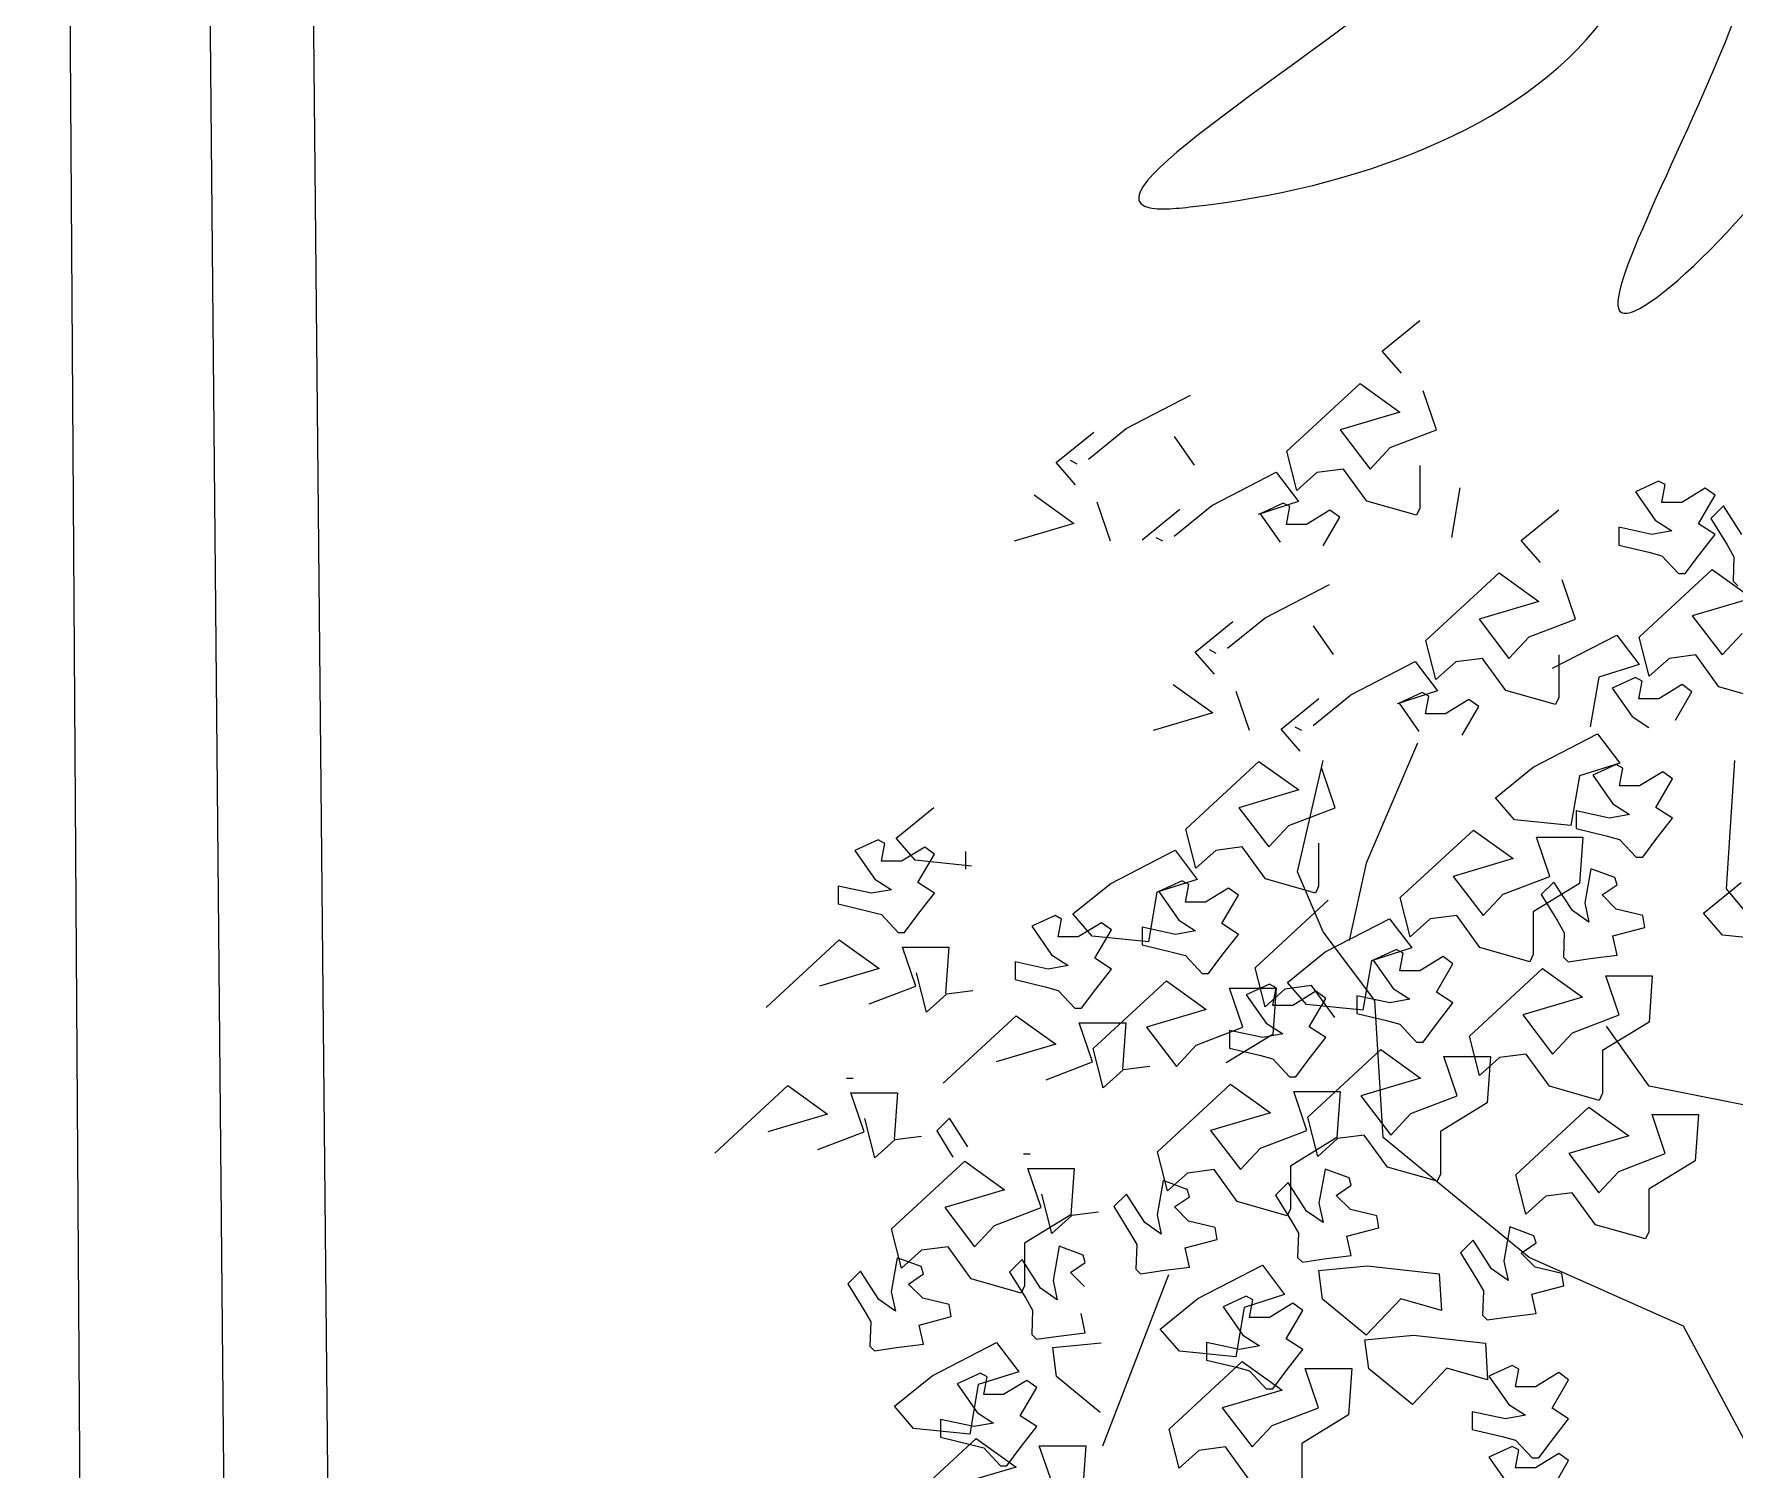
# Model space of a CAD drawing. Header units: metres. Extents: x -1655 to 449, y 40 to 361.
# Drawn here: x 97.745 to 98.497, y 59.497 to 60.132 of the extents above; entities that cross this region are included whole.
import ezdxf

# ---------------------------------------------------------------- set-up
doc = ezdxf.new("R2010")
doc.units = ezdxf.units.M
doc.header["$MEASUREMENT"] = 0
doc.layers.add('Layer5', color=31, linetype='Continuous', lineweight=9)
doc.layers.add('paisajismo', color=7, linetype='Continuous')

# ---------------------------------------------------------------- blocks, each defined once
blk = doc.blocks.new('A$C69E264B5')
at = {"layer": 'paisajismo', "color": 82}
for points in [[(0.9069, 0.8408), (0.64, 0.393), (0.3389, 0.1118), (0.3675, 0.1142), (0.8076, 0.3151), (0.9005, 0.8144)], [(1.0106, 0.7905), (0.9485, 0.3159), (0.8273, 0.0004), (1.0664, 0.2553), (1.111, 0.4465), (1.0117, 0.7634)]]:
    blk.add_spline(points, degree=3, dxfattribs=at)
blk = doc.blocks.new('A$C78ED2221')
at = {"layer": 'paisajismo', "color": 86}
for p, q in [((0.8775, 2.5631), (0.9231, 2.6002)), ((0.9006, 2.5365), (0.8775, 2.5631)), ((0.5678, 2.4699), (0.6457, 2.5101)), ((0.7623, 2.4422), (0.8507, 2.524)), ((0.8507, 2.524), (0.8988, 2.4896)), ((0.9431, 2.468), (0.927, 2.5154)), ((0.8988, 2.4896), (0.8266, 2.468)), ((0.5223, 2.4328), (0.5678, 2.4699)), ((0.8266, 2.468), (0.8627, 2.4207)), ((0.8869, 2.4466), (0.9431, 2.468)), ((0.4834, 2.4284), (0.529, 2.4654)), ((0.6261, 2.4599), (0.6502, 2.4255)), ((0.5065, 2.4017), (0.4834, 2.4284)), ((0.5085, 2.4265), (0.5005, 2.4309)), ((0.7744, 2.3949), (0.7623, 2.4422)), ((0.8627, 2.4207), (0.8869, 2.4466)), ((0.6715, 2.3766), (0.7494, 2.4168)), ((0.7494, 2.4168), (0.7763, 2.3814)), ((0.7984, 2.4165), (0.7744, 2.3949)), ((0.8306, 2.4207), (0.7984, 2.4165)), ((0.8587, 2.382), (0.8306, 2.4207)), ((0.923, 2.4251), (0.923, 2.3734)), ((1.2116, 2.4061), (1.1835, 2.3932)), ((1.2196, 2.4018), (1.2116, 2.4061)), ((0.4567, 2.3893), (0.5048, 2.3548)), ((0.9712, 2.3979), (0.961, 2.338)), ((1.1835, 2.3932), (1.2076, 2.3588)), ((1.2156, 2.3804), (1.2196, 2.4018)), ((1.2679, 2.3975), (1.2397, 2.3804)), ((1.2598, 2.3545), (1.2799, 2.389)), ((1.2799, 2.389), (1.2679, 2.3975)), ((0.549, 2.3333), (0.5329, 2.3807)), ((0.5871, 2.3351), (0.6327, 2.3722)), ((0.626, 2.3396), (0.6715, 2.3766)), ((0.7763, 2.3814), (0.7274, 2.3659)), ((0.7579, 2.3795), (0.7298, 2.3666)), ((0.7298, 2.3666), (0.7539, 2.3322)), ((0.7659, 2.3752), (0.7579, 2.3795)), ((0.7619, 2.3537), (0.7659, 2.3752)), ((0.8141, 2.3709), (0.786, 2.3537)), ((0.8261, 2.3623), (0.8141, 2.3709)), ((0.9189, 2.3648), (0.8587, 2.382)), ((0.923, 2.3734), (0.9189, 2.3648)), ((1.0455, 2.3342), (1.0911, 2.3712)), ((1.2397, 2.3804), (1.2156, 2.3804)), ((1.2901, 2.376), (1.2749, 2.3607)), ((1.3123, 2.3415), (1.2901, 2.376)), ((0.5048, 2.3548), (0.4325, 2.3333)), ((0.786, 2.3537), (0.7619, 2.3537)), ((0.806, 2.3279), (0.8261, 2.3623)), ((1.1634, 2.3502), (1.1634, 2.3287)), ((1.2035, 2.3415), (1.1634, 2.3502)), ((1.2277, 2.3459), (1.2035, 2.3415)), ((1.2076, 2.3588), (1.2277, 2.3459)), ((1.2799, 2.3415), (1.2598, 2.3545)), ((1.2749, 2.3607), (1.2944, 2.3291)), ((0.6122, 2.3333), (0.6042, 2.3376)), ((1.0686, 2.3075), (1.0455, 2.3342)), ((1.1634, 2.3287), (1.1996, 2.3201)), ((1.2598, 2.3158), (1.2799, 2.3415)), ((1.2944, 2.3291), (1.3026, 2.3147)), ((1.1996, 2.3201), (1.2156, 2.3158)), ((1.2156, 2.3158), (1.2357, 2.2942)), ((1.2437, 2.2942), (1.2598, 2.3158)), ((1.3026, 2.3147), (1.3016, 2.2852)), ((0.9303, 2.2133), (1.0187, 2.2951)), ((1.0187, 2.2951), (1.0668, 2.2606)), ((1.1111, 2.2391), (1.095, 2.2865)), ((1.1881, 2.2174), (1.2765, 2.2991)), ((1.2357, 2.2942), (1.2437, 2.2942)), ((1.2765, 2.2991), (1.3246, 2.2647)), ((1.3016, 2.2852), (1.3073, 2.2796)), ((0.7358, 2.2409), (0.8137, 2.2811)), ((1.3246, 2.2647), (1.2523, 2.2431)), ((1.0668, 2.2606), (0.9946, 2.2391)), ((0.6514, 2.1994), (0.697, 2.2365)), ((0.6903, 2.2039), (0.7358, 2.2409)), ((0.7941, 2.2309), (0.8182, 2.1965)), ((0.9946, 2.2391), (1.0307, 2.1917)), ((1.0549, 2.2176), (1.1111, 2.2391)), ((0.6765, 2.1976), (0.6685, 2.2019)), ((0.9424, 2.166), (0.9303, 2.2133)), ((1.0307, 2.1917), (1.0549, 2.2176)), ((1.0833, 2.1797), (1.1612, 2.2198)), ((0.6745, 2.1728), (0.6514, 2.1994)), ((0.8395, 2.1476), (0.9174, 2.1878)), ((0.9174, 2.1878), (0.9442, 2.1524)), ((0.9664, 2.1875), (0.9424, 2.166)), ((0.9986, 2.1917), (0.9664, 2.1875)), ((1.0267, 2.153), (0.9986, 2.1917)), ((1.091, 2.1961), (1.091, 2.1444)), ((1.188, 2.1844), (1.1392, 2.169)), ((0.6247, 2.1603), (0.6728, 2.1259)), ((1.1392, 2.169), (1.129, 2.1091)), ((0.717, 2.1043), (0.7009, 2.1517)), ((0.7551, 2.1061), (0.8007, 2.1432)), ((0.794, 2.1106), (0.8395, 2.1476)), ((0.9442, 2.1524), (0.8954, 2.1369)), ((0.9259, 2.1506), (0.8978, 2.1376)), ((0.9339, 2.1462), (0.9259, 2.1506)), ((0.9299, 2.1248), (0.9339, 2.1462)), ((0.9821, 2.142), (0.954, 2.1248)), ((0.9941, 2.1334), (0.9821, 2.142)), ((1.0869, 2.1358), (1.0267, 2.153)), ((1.091, 2.1444), (1.0869, 2.1358)), ((0.6728, 2.1259), (0.6005, 2.1043)), ((0.8978, 2.1376), (0.9219, 2.1032)), ((0.954, 2.1248), (0.9299, 2.1248)), ((0.974, 2.0989), (0.9941, 2.1334)), ((0.7782, 2.0795), (0.7551, 2.1061)), ((0.7802, 2.1043), (0.7722, 2.1086)), ((1.06, 2.0603), (1.1378, 2.1005)), ((1.1378, 2.1005), (1.1647, 2.0651)), ((0.9202, 2.0891), (0.858, 1.944)), ((0.64, 1.9853), (0.7284, 2.0671)), ((0.7284, 2.0671), (0.7765, 2.0326)), ((0.775, 1.9336), (0.8062, 2.0683)), ((0.8207, 2.0111), (0.8046, 2.0585)), ((1.0144, 2.0232), (1.06, 2.0603)), ((1.1647, 2.0651), (1.1158, 2.0496)), ((1.1603, 2.0632), (1.1322, 2.0503)), ((1.1683, 2.0589), (1.1603, 2.0632)), ((1.1643, 2.0374), (1.1683, 2.0589)), ((1.2935, 1.9129), (1.3039, 2.0683)), ((1.1158, 2.0496), (1.1056, 1.9897)), ((1.1322, 2.0503), (1.1562, 2.0159)), ((1.1884, 2.0374), (1.1643, 2.0374)), ((1.2165, 2.0546), (1.1884, 2.0374)), ((1.2084, 2.0115), (1.2285, 2.046)), ((1.2285, 2.046), (1.2165, 2.0546)), ((0.7765, 2.0326), (0.7042, 2.0111)), ((1.0375, 1.9966), (1.0144, 2.0232)), ((1.1562, 2.0159), (1.1763, 2.0029)), ((0.2898, 1.9742), (0.3354, 2.0112)), ((0.7042, 2.0111), (0.7403, 1.9637)), ((0.7645, 1.9896), (0.8207, 2.0111)), ((1.1056, 1.9897), (1.0375, 1.9966)), ((1.1522, 1.9986), (1.1121, 2.0073)), ((1.1121, 2.0073), (1.1121, 1.9858)), ((1.1763, 2.0029), (1.1522, 1.9986)), ((1.2285, 1.9986), (1.2084, 2.0115)), ((1.2084, 1.9728), (1.2285, 1.9986)), ((0.3129, 1.9475), (0.2898, 1.9742)), ((0.8992, 1.9024), (0.9876, 1.9841)), ((1.1121, 1.9858), (1.1482, 1.9772)), ((1.1482, 1.9772), (1.1643, 1.9728)), ((0.268, 1.9722), (0.2399, 1.9593)), ((0.2399, 1.9593), (0.264, 1.9249)), ((0.2761, 1.9679), (0.268, 1.9722)), ((0.272, 1.9464), (0.2761, 1.9679)), ((0.3243, 1.9636), (0.2962, 1.9464)), ((0.3162, 1.9205), (0.3363, 1.955)), ((0.3363, 1.955), (0.3243, 1.9636)), ((0.3735, 1.9582), (0.3735, 1.9367)), ((0.5492, 1.9196), (0.6271, 1.9598)), ((1.1643, 1.9728), (1.1844, 1.9513)), ((1.1924, 1.9513), (1.2084, 1.9728)), ((0.2962, 1.9464), (0.272, 1.9464)), ((0.381, 1.9406), (0.3129, 1.9475)), ((0.8062, 1.8611), (0.775, 1.9336)), ((0.858, 1.944), (0.8373, 1.8507)), ((1.1587, 1.9267), (1.1297, 1.9374)), ((1.1844, 1.9513), (1.1924, 1.9513)), ((0.2599, 1.9076), (0.2198, 1.9163)), ((0.2198, 1.9163), (0.2198, 1.8948)), ((0.264, 1.9249), (0.2841, 1.912)), ((0.3363, 1.9076), (0.3162, 1.9205)), ((0.5036, 1.8826), (0.5492, 1.9196)), ((1.1433, 1.9056), (1.1613, 1.9179)), ((1.1613, 1.9179), (1.1587, 1.9267)), ((1.2659, 1.8835), (1.3115, 1.9205)), ((1.3972, 1.7885), (1.2935, 1.9129)), ((0.2198, 1.8948), (0.256, 1.8862)), ((0.2841, 1.912), (0.2599, 1.9076)), ((0.3162, 1.8818), (0.3363, 1.9076)), ((0.9113, 1.855), (0.8992, 1.9024)), ((1.1604, 1.8886), (1.1433, 1.9056)), ((0.256, 1.8862), (0.272, 1.8818)), ((0.272, 1.8818), (0.2921, 1.8603)), ((0.3001, 1.8603), (0.3162, 1.8818)), ((0.4819, 1.8806), (0.4537, 1.8677)), ((0.4899, 1.8763), (0.4819, 1.8806)), ((0.4858, 1.8548), (0.4899, 1.8763)), ((0.5267, 1.8559), (0.5036, 1.8826)), ((0.5381, 1.872), (0.51, 1.8548)), ((0.5501, 1.8634), (0.5381, 1.872)), ((0.8084, 1.8367), (0.8863, 1.8769)), ((0.8863, 1.8769), (0.9131, 1.8415)), ((0.9353, 1.8766), (0.9113, 1.855)), ((0.9675, 1.8808), (0.9353, 1.8766)), ((1.1924, 1.8808), (1.1604, 1.8886)), ((1.1948, 1.8663), (1.1924, 1.8808)), ((1.289, 1.8568), (1.2659, 1.8835)), ((0.1327, 1.7694), (0.2211, 1.8512)), ((0.2211, 1.8512), (0.2692, 1.8168)), ((0.2921, 1.8603), (0.3001, 1.8603)), ((0.4537, 1.8677), (0.4778, 1.8333)), ((0.51, 1.8548), (0.4858, 1.8548)), ((0.5948, 1.849), (0.5267, 1.8559)), ((0.53, 1.829), (0.5501, 1.8634)), ((0.5873, 1.8666), (0.5873, 1.8451)), ((0.6275, 1.8579), (0.5873, 1.8666)), ((0.8684, 1.7781), (0.8062, 1.8611)), ((1.1562, 1.8561), (1.1948, 1.8663)), ((1.1613, 1.8327), (1.1562, 1.8561)), ((1.3571, 1.8499), (1.289, 1.8568)), ((0.2974, 1.8426), (0.3536, 1.8426)), ((0.3135, 1.7952), (0.2974, 1.8426)), ((0.3536, 1.8426), (0.3496, 1.7866)), ((0.4778, 1.8333), (0.4979, 1.8204)), ((0.5873, 1.8451), (0.6235, 1.8365)), ((0.9131, 1.8415), (0.8643, 1.826)), ((0.8948, 1.8396), (0.8667, 1.8267)), ((0.9028, 1.8353), (0.8948, 1.8396)), ((0.8988, 1.8138), (0.9028, 1.8353)), ((0.951, 1.831), (0.9229, 1.8138)), ((1.1288, 1.8287), (1.1613, 1.8327)), ((0.2692, 1.8168), (0.197, 1.7952)), ((0.4336, 1.8247), (0.4336, 1.8032)), ((0.4737, 1.816), (0.4336, 1.8247)), ((0.4979, 1.8204), (0.4737, 1.816)), ((0.5501, 1.816), (0.53, 1.829)), ((0.53, 1.7902), (0.5501, 1.816)), ((0.7359, 1.7703), (0.7238, 1.8176)), ((0.8643, 1.826), (0.8541, 1.7661)), ((0.8667, 1.8267), (0.8907, 1.7923)), ((0.9229, 1.8138), (0.8988, 1.8138)), ((0.9429, 1.788), (0.963, 1.8224)), ((0.983, 1.7347), (1.0714, 1.8165)), ((0.2572, 1.7738), (0.3135, 1.7952)), ((0.4336, 1.8032), (0.4698, 1.7946)), ((0.4698, 1.7946), (0.4858, 1.7902)), ((0.4858, 1.7902), (0.5059, 1.7687)), ((0.5139, 1.7687), (0.53, 1.7902)), ((0.5282, 1.7198), (0.6166, 1.8016)), ((0.6166, 1.8016), (0.6647, 1.7671)), ((0.709, 1.7456), (0.6928, 1.793)), ((0.6928, 1.793), (0.7491, 1.793)), ((0.7411, 1.7977), (0.713, 1.7848)), ((0.7599, 1.7918), (0.7359, 1.7703)), ((0.7491, 1.7934), (0.7411, 1.7977)), ((0.7451, 1.7719), (0.7491, 1.7934)), ((0.7491, 1.793), (0.7451, 1.737)), ((0.7921, 1.7961), (0.7599, 1.7918)), ((0.7859, 1.773), (0.7629, 1.7997)), ((0.7973, 1.7891), (0.7692, 1.7719)), ((0.8202, 1.7573), (0.7921, 1.7961)), ((0.8093, 1.7805), (0.7973, 1.7891)), ((0.8907, 1.7923), (0.9108, 1.7794)), ((1.1477, 1.8079), (1.2039, 1.8079)), ((1.1638, 1.7605), (1.1477, 1.8079)), ((1.2039, 1.8079), (1.2, 1.7519)), ((0.5059, 1.7687), (0.5139, 1.7687)), ((0.713, 1.7848), (0.737, 1.7504)), ((0.7692, 1.7719), (0.7451, 1.7719)), ((0.8541, 1.7661), (0.7859, 1.773)), ((0.7892, 1.746), (0.8093, 1.7805)), ((0.8867, 1.775), (0.8466, 1.7837)), ((0.8466, 1.7837), (0.8466, 1.7622)), ((0.8787, 1.6123), (0.8684, 1.7781)), ((0.9108, 1.7794), (0.8867, 1.775)), ((0.963, 1.775), (0.9429, 1.788)), ((0.9429, 1.7492), (0.963, 1.775)), ((0.3465, 1.6779), (0.4349, 1.7596)), ((0.4349, 1.7596), (0.483, 1.7252)), ((0.5273, 1.7036), (0.5112, 1.7511)), ((0.5112, 1.7511), (0.5674, 1.7511)), ((0.5674, 1.7511), (0.5634, 1.695)), ((0.6647, 1.7671), (0.5924, 1.7456)), ((0.737, 1.7504), (0.7571, 1.7375)), ((0.8466, 1.7622), (0.8827, 1.7536)), ((0.8827, 1.7536), (0.8988, 1.7492)), ((0.8988, 1.7492), (0.9189, 1.7277)), ((0.9269, 1.7277), (0.9429, 1.7492)), ((1.0473, 1.7605), (1.0834, 1.7131)), ((1.1076, 1.739), (1.1638, 1.7605)), ((1.2, 1.7519), (1.1437, 1.7175)), ((0.5924, 1.7456), (0.6286, 1.6982)), ((0.6527, 1.7241), (0.709, 1.7456)), ((0.7451, 1.737), (0.6889, 1.7026)), ((0.733, 1.7331), (0.6929, 1.7418)), ((0.6929, 1.7418), (0.6929, 1.7203)), ((0.7571, 1.7375), (0.733, 1.7331)), ((0.8093, 1.7331), (0.7892, 1.746)), ((0.7892, 1.7073), (0.8093, 1.7331)), ((0.9189, 1.7277), (0.9269, 1.7277)), ((0.9951, 1.6874), (0.983, 1.7347)), ((1.0834, 1.7131), (1.1076, 1.739)), ((1.2002, 1.6745), (1.1484, 1.7471)), ((0.483, 1.7252), (0.4108, 1.7036)), ((0.6929, 1.7203), (0.729, 1.7117)), ((0.729, 1.7117), (0.7451, 1.7073)), ((0.7451, 1.7073), (0.7652, 1.6858)), ((0.7732, 1.6858), (0.7892, 1.7073)), ((0.7874, 1.6369), (0.8758, 1.7187)), ((0.8758, 1.7187), (0.9239, 1.6842)), ((0.9521, 1.7101), (1.0083, 1.7101)), ((0.9682, 1.6626), (0.9521, 1.7101)), ((1.0192, 1.7089), (0.9951, 1.6874)), ((1.0083, 1.7101), (1.0043, 1.6541)), ((1.0513, 1.7131), (1.0192, 1.7089)), ((1.0795, 1.6744), (1.0513, 1.7131)), ((1.1437, 1.7175), (1.1437, 1.6658)), ((0.4711, 1.6822), (0.5273, 1.7036)), ((0.0705, 1.5933), (0.1589, 1.675)), ((0.1589, 1.675), (0.207, 1.6406)), ((0.2299, 1.6841), (0.2379, 1.6841)), ((0.2351, 1.6665), (0.2914, 1.6665)), ((0.2513, 1.619), (0.2351, 1.6665)), ((0.2914, 1.6665), (0.2874, 1.6104)), ((0.6058, 1.5949), (0.6942, 1.6767)), ((0.6942, 1.6767), (0.7423, 1.6423)), ((0.7652, 1.6858), (0.7732, 1.6858)), ((0.7704, 1.6681), (0.8266, 1.6681)), ((0.7865, 1.6207), (0.7704, 1.6681)), ((0.8266, 1.6681), (0.8227, 1.6121)), ((0.9239, 1.6842), (0.8517, 1.6626)), ((1.1397, 1.6572), (1.0795, 1.6744)), ((1.1437, 1.6658), (1.1397, 1.6572)), ((1.3557, 1.6434), (1.2002, 1.6745)), ((0.8517, 1.6626), (0.8878, 1.6153)), ((0.912, 1.6412), (0.9682, 1.6626)), ((1.0043, 1.6541), (0.9481, 1.6197)), ((1.0389, 1.567), (1.1273, 1.6488)), ((1.1273, 1.6488), (1.1755, 1.6143)), ((0.207, 1.6406), (0.1347, 1.619)), ((0.2642, 1.5879), (0.2521, 1.6352)), ((0.3542, 1.6355), (0.339, 1.6203)), ((0.3765, 1.601), (0.3542, 1.6355)), ((0.7423, 1.6423), (0.67, 1.6207)), ((0.7995, 1.5895), (0.7874, 1.6369)), ((0.8878, 1.6153), (0.912, 1.6412)), ((1.2036, 1.6402), (1.2598, 1.6402)), ((1.2598, 1.6402), (1.2559, 1.5842)), ((0.195, 1.5976), (0.2513, 1.619)), ((0.2883, 1.6094), (0.2642, 1.5879)), ((0.3204, 1.6136), (0.2883, 1.6094)), ((0.339, 1.6203), (0.3585, 1.5887)), ((0.67, 1.6207), (0.7062, 1.5734)), ((0.7303, 1.5993), (0.7865, 1.6207)), ((0.8227, 1.6121), (0.7664, 1.5778)), ((0.8235, 1.6111), (0.7995, 1.5895)), ((0.8557, 1.6153), (0.8235, 1.6111)), ((0.8838, 1.5766), (0.8557, 1.6153)), ((1.055, 1.4672), (0.8787, 1.6123)), ((0.9481, 1.6197), (0.9481, 1.568)), ((0.2843, 1.5017), (0.3727, 1.5835)), ((0.3727, 1.5835), (0.4208, 1.549)), ((0.4437, 1.5925), (0.4517, 1.5925)), ((0.6178, 1.5476), (0.6058, 1.5949)), ((0.7062, 1.5734), (0.7303, 1.5993)), ((0.4651, 1.5275), (0.449, 1.5749)), ((0.449, 1.5749), (0.5052, 1.5749)), ((0.5052, 1.5749), (0.5012, 1.5189)), ((0.944, 1.5594), (0.8838, 1.5766)), ((0.9481, 1.568), (0.944, 1.5594)), ((1.051, 1.5197), (1.0389, 1.567)), ((0.4208, 1.549), (0.3486, 1.5275)), ((0.478, 1.4963), (0.4659, 1.5436)), ((0.5681, 1.5439), (0.5528, 1.5287)), ((0.5903, 1.5094), (0.5681, 1.5439)), ((0.3486, 1.5275), (0.3847, 1.4801)), ((0.4088, 1.506), (0.4651, 1.5275)), ((0.5343, 1.5221), (0.5021, 1.5178)), ((0.5528, 1.5287), (0.5723, 1.4971)), ((1.0751, 1.5412), (1.051, 1.5197)), ((0.2964, 1.4544), (0.2843, 1.5017)), ((0.3847, 1.4801), (0.4088, 1.506)), ((0.5012, 1.5189), (0.445, 1.4845)), ((0.5021, 1.5178), (0.478, 1.4963)), ((1.0319, 1.5042), (1.0246, 1.4629)), ((1.0609, 1.4935), (1.0319, 1.5042)), ((0.445, 1.4845), (0.445, 1.4328)), ((0.4868, 1.4808), (0.4795, 1.4395)), ((0.5159, 1.4701), (0.4868, 1.4808)), ((0.5723, 1.4971), (0.5806, 1.4827)), ((0.5806, 1.4827), (0.5796, 1.4532)), ((0.9873, 1.4881), (0.972, 1.4728)), ((1.0095, 1.4536), (0.9873, 1.4881)), ((1.0455, 1.4725), (1.0635, 1.4848)), ((1.0635, 1.4848), (1.0609, 1.4935)), ((1.1996, 1.4981), (1.1956, 1.4896)), ((0.2912, 1.4668), (0.2839, 1.4255)), ((0.3202, 1.4561), (0.2912, 1.4668)), ((0.3204, 1.4759), (0.2964, 1.4544)), ((0.3526, 1.4801), (0.3204, 1.4759)), ((0.3807, 1.4414), (0.3526, 1.4801)), ((0.4422, 1.4646), (0.427, 1.4494)), ((0.4644, 1.4301), (0.4422, 1.4646)), ((0.5004, 1.449), (0.5185, 1.4613)), ((0.5185, 1.4613), (0.5159, 1.4701)), ((0.972, 1.4728), (0.9915, 1.4412)), ((1.0246, 1.4629), (1.0296, 1.4395)), ((1.0625, 1.4554), (1.0455, 1.4725)), ((1.2417, 1.3843), (1.055, 1.4672)), ((0.2466, 1.4507), (0.2314, 1.4354)), ((0.2688, 1.4162), (0.2466, 1.4507)), ((0.3048, 1.4351), (0.3228, 1.4474)), ((0.3228, 1.4474), (0.3202, 1.4561)), ((0.4409, 1.4242), (0.3807, 1.4414)), ((0.427, 1.4494), (0.4465, 1.4178)), ((0.4795, 1.4395), (0.4846, 1.4161)), ((0.5175, 1.432), (0.5004, 1.449)), ((0.5396, 1.2394), (0.6195, 1.4465)), ((0.5796, 1.4532), (0.5852, 1.4476)), ((0.8592, 1.4571), (0.9463, 1.4473)), ((0.9463, 1.4473), (0.949, 1.403)), ((0.9915, 1.4412), (0.9998, 1.4268)), ((1.0296, 1.4395), (1.0095, 1.4536)), ((1.0946, 1.4477), (1.0625, 1.4554)), ((1.097, 1.4331), (1.0946, 1.4477)), ((0.2314, 1.4354), (0.2509, 1.4038)), ((0.2839, 1.4255), (0.289, 1.4022)), ((0.3219, 1.418), (0.3048, 1.4351)), ((0.445, 1.4328), (0.4409, 1.4242)), ((0.4846, 1.4161), (0.4644, 1.4301)), ((0.9998, 1.4268), (0.9988, 1.3973)), ((1.0584, 1.4229), (1.097, 1.4331)), ((1.0635, 1.3996), (1.0584, 1.4229)), ((0.2509, 1.4038), (0.2591, 1.3894)), ((0.289, 1.4022), (0.2688, 1.4162)), ((0.3539, 1.4103), (0.3219, 1.418)), ((0.3563, 1.3957), (0.3539, 1.4103)), ((0.4465, 1.4178), (0.4548, 1.4034)), ((0.4548, 1.4034), (0.4537, 1.3739)), ((0.5184, 1.3762), (0.5134, 1.3995)), ((0.949, 1.403), (0.8998, 1.4172)), ((1.031, 1.3956), (1.0635, 1.3996)), ((0.2591, 1.3894), (0.2581, 1.36)), ((0.3177, 1.3855), (0.3563, 1.3957)), ((0.3228, 1.3622), (0.3177, 1.3855)), ((0.9988, 1.3973), (1.0044, 1.3917)), ((1.0044, 1.3917), (1.031, 1.3956)), ((1.3246, 1.2289), (1.2417, 1.3843)), ((0.2581, 1.36), (0.2638, 1.3543)), ((0.2638, 1.3543), (0.2904, 1.3582)), ((0.2904, 1.3582), (0.3228, 1.3622)), ((0.3333, 1.3242), (0.4112, 1.3644)), ((0.4112, 1.3644), (0.438, 1.329)), ((0.4537, 1.3739), (0.4594, 1.3683)), ((0.4594, 1.3683), (0.486, 1.3721)), ((0.4793, 1.3583), (0.5378, 1.3638)), ((0.4837, 1.3233), (0.4793, 1.3583)), ((0.486, 1.3721), (0.5184, 1.3762)), ((0.8566, 1.3677), (0.9151, 1.3733)), ((0.9151, 1.3733), (1.0022, 1.3635)), ((1.0022, 1.3635), (1.0049, 1.3192)), ((0.6197, 1.2596), (0.7081, 1.3414)), ((0.7081, 1.3414), (0.7563, 1.3069)), ((0.2877, 1.2872), (0.3333, 1.3242)), ((0.3917, 1.3272), (0.3636, 1.3142)), ((0.438, 1.329), (0.3891, 1.3135)), ((0.3997, 1.3228), (0.3917, 1.3272)), ((0.3957, 1.3014), (0.3997, 1.3228)), ((0.4479, 1.3186), (0.4198, 1.3014)), ((0.4599, 1.31), (0.4479, 1.3186)), ((0.5365, 1.2798), (0.4837, 1.3233)), ((0.7171, 1.33), (0.7372, 1.3085)), ((0.7452, 1.3085), (0.7613, 1.33)), ((0.8005, 1.2854), (0.7844, 1.3328)), ((0.8406, 1.3328), (0.8367, 1.2768)), ((0.9139, 1.2892), (0.8611, 1.3327)), ((0.9557, 1.3334), (0.9139, 1.2892)), ((1.0049, 1.3192), (0.9557, 1.3334)), ((1.0345, 1.3366), (1.0064, 1.3237)), ((1.0064, 1.3237), (1.0305, 1.2893)), ((1.0426, 1.3322), (1.0345, 1.3366)), ((1.0385, 1.3108), (1.0426, 1.3322)), ((1.0908, 1.328), (1.0627, 1.3108)), ((1.0827, 1.2849), (1.1028, 1.3194)), ((1.1028, 1.3194), (1.0908, 1.328)), ((0.3636, 1.3142), (0.3876, 1.2798)), ((0.3891, 1.3135), (0.3789, 1.2536)), ((0.4198, 1.3014), (0.3957, 1.3014)), ((0.4398, 1.2755), (0.4599, 1.31)), ((0.7563, 1.3069), (0.684, 1.2854)), ((0.7372, 1.3085), (0.7452, 1.3085)), ((1.0627, 1.3108), (1.0385, 1.3108)), ((0.3108, 1.2605), (0.2877, 1.2872)), ((0.3876, 1.2798), (0.4077, 1.2669)), ((0.4599, 1.2626), (0.4398, 1.2755)), ((0.684, 1.2854), (0.7201, 1.2381)), ((0.7443, 1.2639), (0.8005, 1.2854)), ((0.8367, 1.2768), (0.7804, 1.2424)), ((1.0264, 1.272), (0.9863, 1.2807)), ((0.9863, 1.2807), (0.9863, 1.2591)), ((1.0506, 1.2763), (1.0264, 1.272)), ((1.0305, 1.2893), (1.0506, 1.2763)), ((1.1028, 1.272), (1.0827, 1.2849)), ((0.3789, 1.2536), (0.3108, 1.2605)), ((0.3435, 1.2712), (0.3435, 1.2497)), ((0.3836, 1.2626), (0.3435, 1.2712)), ((0.4077, 1.2669), (0.3836, 1.2626)), ((0.4398, 1.2368), (0.4599, 1.2626)), ((0.6318, 1.2123), (0.6197, 1.2596)), ((0.7201, 1.2381), (0.7443, 1.2639)), ((0.9863, 1.2591), (1.0225, 1.2506)), ((1.0827, 1.2462), (1.1028, 1.272)), ((0.2983, 1.1663), (0.3867, 1.2481)), ((0.3435, 1.2497), (0.3796, 1.2411)), ((0.3796, 1.2411), (0.3957, 1.2368)), ((0.3867, 1.2481), (0.4348, 1.2136)), ((0.3957, 1.2368), (0.4158, 1.2152)), ((0.4238, 1.2152), (0.4398, 1.2368)), ((0.4791, 1.1921), (0.4629, 1.2395)), ((0.4629, 1.2395), (0.5192, 1.2395)), ((0.5192, 1.2395), (0.5152, 1.1835)), ((0.6559, 1.2338), (0.6318, 1.2123)), ((0.688, 1.2381), (0.6559, 1.2338)), ((0.7162, 1.1993), (0.688, 1.2381)), ((0.7804, 1.2424), (0.7804, 1.1907)), ((1.0345, 1.2388), (1.0064, 1.2258)), ((1.0225, 1.2506), (1.0385, 1.2462)), ((1.0426, 1.2344), (1.0345, 1.2388)), ((1.0385, 1.2462), (1.0586, 1.2247)), ((1.0385, 1.213), (1.0426, 1.2344)), ((1.0666, 1.2247), (1.0827, 1.2462)), ((0.4348, 1.2136), (0.3625, 1.1921)), ((0.4158, 1.2152), (0.4238, 1.2152)), ((1.0064, 1.2258), (1.0305, 1.1915)), ((1.0586, 1.2247), (1.0666, 1.2247)), ((1.0908, 1.2302), (1.0627, 1.213)), ((1.0827, 1.1871), (1.1028, 1.2216)), ((1.1028, 1.2216), (1.0908, 1.2302)), ((1.0627, 1.213), (1.0385, 1.213))]:
    blk.add_line(p, q, dxfattribs=at)
at = {"layer": 'paisajismo', "color": 64}
for p, q in [((1.2523, 2.2431), (1.2885, 2.1958)), ((1.2885, 2.1958), (1.3126, 2.2217)), ((1.1612, 2.2198), (1.188, 2.1844)), ((1.2001, 2.17), (1.1881, 2.2174)), ((1.2242, 2.1916), (1.2001, 2.17)), ((1.2564, 2.1958), (1.2242, 2.1916)), ((1.2845, 2.1571), (1.2564, 2.1958)), ((1.1837, 2.1686), (1.1556, 2.1557)), ((1.1917, 2.1643), (1.1837, 2.1686)), ((1.1876, 2.1428), (1.1917, 2.1643)), ((1.2399, 2.16), (1.2118, 2.1428)), ((1.2519, 2.1514), (1.2399, 2.16)), ((1.1556, 2.1557), (1.1796, 2.1213)), ((1.2118, 2.1428), (1.1876, 2.1428)), ((1.2318, 2.1169), (1.2519, 2.1514)), ((1.3447, 2.1399), (1.2845, 2.1571)), ((1.1796, 2.1213), (1.1997, 2.1083)), ((0.652, 1.938), (0.64, 1.9853)), ((0.7403, 1.9637), (0.7645, 1.9896)), ((0.9876, 1.9841), (1.0357, 1.9497)), ((1.0638, 1.9756), (1.1201, 1.9756)), ((1.08, 1.9281), (1.0638, 1.9756)), ((1.1201, 1.9756), (1.1161, 1.9195)), ((0.6271, 1.9598), (0.6539, 1.9244)), ((0.6761, 1.9595), (0.652, 1.938)), ((0.7083, 1.9637), (0.6761, 1.9595)), ((0.7364, 1.925), (0.7083, 1.9637)), ((0.8006, 1.9681), (0.8006, 1.9164)), ((1.0357, 1.9497), (0.9634, 1.9281)), ((1.1297, 1.9374), (1.1224, 1.8961)), ((0.6539, 1.9244), (0.6051, 1.9089)), ((0.6356, 1.9225), (0.6074, 1.9096)), ((0.6436, 1.9182), (0.6356, 1.9225)), ((0.6395, 1.8968), (0.6436, 1.9182)), ((0.6918, 1.9139), (0.6637, 1.8968)), ((0.7038, 1.9054), (0.6918, 1.9139)), ((0.7966, 1.9078), (0.7364, 1.925)), ((0.8006, 1.9164), (0.7966, 1.9078)), ((0.9634, 1.9281), (0.9996, 1.8808)), ((1.0237, 1.9067), (1.08, 1.9281)), ((1.1161, 1.9195), (1.0599, 1.8852)), ((1.0851, 1.9212), (1.0698, 1.906)), ((1.1073, 1.8867), (1.0851, 1.9212)), ((0.6051, 1.9089), (0.5948, 1.849)), ((0.6074, 1.9096), (0.6315, 1.8752)), ((0.6637, 1.8968), (0.6395, 1.8968)), ((0.6837, 1.8709), (0.7038, 1.9054)), ((0.7238, 1.8176), (0.8122, 1.8994)), ((0.9996, 1.8808), (1.0237, 1.9067)), ((1.0698, 1.906), (1.0893, 1.8744)), ((1.1224, 1.8961), (1.1274, 1.8727)), ((0.6315, 1.8752), (0.6516, 1.8623)), ((0.9956, 1.8421), (0.9675, 1.8808)), ((1.0599, 1.8852), (1.0599, 1.8335)), ((1.0893, 1.8744), (1.0976, 1.86)), ((1.1274, 1.8727), (1.1073, 1.8867)), ((0.6516, 1.8623), (0.6275, 1.8579)), ((0.7038, 1.8579), (0.6837, 1.8709)), ((0.6837, 1.8322), (0.7038, 1.8579)), ((1.0976, 1.86), (1.0966, 1.8305)), ((0.6235, 1.8365), (0.6395, 1.8322)), ((0.6395, 1.8322), (0.6596, 1.8106)), ((0.6676, 1.8106), (0.6837, 1.8322)), ((0.7629, 1.7997), (0.8084, 1.8367)), ((0.963, 1.8224), (0.951, 1.831)), ((1.0558, 1.8249), (0.9956, 1.8421)), ((1.0599, 1.8335), (1.0558, 1.8249)), ((1.0966, 1.8305), (1.1023, 1.8248)), ((0.3264, 1.764), (0.3143, 1.8114)), ((0.6596, 1.8106), (0.6676, 1.8106)), ((1.0714, 1.8165), (1.1196, 1.782)), ((1.1023, 1.8248), (1.1288, 1.8287)), ((0.3827, 1.7898), (0.3505, 1.7856)), ((0.3505, 1.7856), (0.3264, 1.764)), ((1.1196, 1.782), (1.0473, 1.7605)), ((0.5402, 1.6725), (0.5282, 1.7198)), ((0.6286, 1.6982), (0.6527, 1.7241)), ((0.5643, 1.694), (0.5402, 1.6725)), ((0.5965, 1.6982), (0.5643, 1.694)), ((1.2197, 1.5928), (1.2036, 1.6402)), ((1.1755, 1.6143), (1.1032, 1.5928)), ((1.1032, 1.5928), (1.1393, 1.5455)), ((1.1635, 1.5713), (1.2197, 1.5928)), ((1.2559, 1.5842), (1.1996, 1.5498)), ((0.6419, 1.5692), (0.6178, 1.5476)), ((0.6741, 1.5734), (0.6419, 1.5692)), ((0.7022, 1.5347), (0.6741, 1.5734)), ((0.7664, 1.5778), (0.7664, 1.5261)), ((0.8083, 1.5741), (0.801, 1.5328)), ((0.8373, 1.5634), (0.8083, 1.5741)), ((0.8399, 1.5546), (0.8373, 1.5634)), ((1.1393, 1.5455), (1.1635, 1.5713)), ((0.6127, 1.5601), (0.6054, 1.5188)), ((0.6417, 1.5494), (0.6127, 1.5601)), ((0.6443, 1.5406), (0.6417, 1.5494)), ((0.7637, 1.5579), (0.7485, 1.5427)), ((0.7485, 1.5427), (0.7679, 1.5111)), ((0.7859, 1.5234), (0.7637, 1.5579)), ((0.8219, 1.5423), (0.8399, 1.5546)), ((0.839, 1.5252), (0.8219, 1.5423)), ((1.1072, 1.5455), (1.0751, 1.5412)), ((1.1354, 1.5067), (1.1072, 1.5455)), ((1.1996, 1.5498), (1.1996, 1.4981)), ((0.6263, 1.5284), (0.6443, 1.5406)), ((0.6433, 1.5113), (0.6263, 1.5284)), ((0.7624, 1.5175), (0.7022, 1.5347)), ((0.7664, 1.5261), (0.7624, 1.5175)), ((0.8061, 1.5094), (0.7859, 1.5234)), ((0.801, 1.5328), (0.8061, 1.5094)), ((0.871, 1.5175), (0.839, 1.5252)), ((0.6104, 1.4954), (0.5903, 1.5094)), ((0.6054, 1.5188), (0.6104, 1.4954)), ((0.6754, 1.5035), (0.6433, 1.5113)), ((0.6778, 1.489), (0.6754, 1.5035)), ((0.7679, 1.5111), (0.7762, 1.4966)), ((0.8348, 1.4928), (0.8734, 1.503)), ((0.8734, 1.503), (0.871, 1.5175)), ((1.1956, 1.4896), (1.1354, 1.5067)), ((0.6392, 1.4788), (0.6778, 1.489)), ((0.7762, 1.4966), (0.7752, 1.4672)), ((0.8399, 1.4694), (0.8348, 1.4928)), ((0.6443, 1.4555), (0.6392, 1.4788)), ((0.7752, 1.4672), (0.7809, 1.4615)), ((0.7809, 1.4615), (0.8074, 1.4654)), ((0.8074, 1.4654), (0.8399, 1.4694)), ((0.5852, 1.4476), (0.6118, 1.4514)), ((0.6118, 1.4514), (0.6443, 1.4555)), ((0.6547, 1.4175), (0.7326, 1.4577)), ((0.7326, 1.4577), (0.7594, 1.4223)), ((0.8007, 1.4516), (0.8592, 1.4571)), ((0.8052, 1.4166), (0.8007, 1.4516)), ((0.7131, 1.4204), (0.685, 1.4075)), ((0.7594, 1.4223), (0.7106, 1.4068)), ((0.7212, 1.4161), (0.7131, 1.4204)), ((0.6092, 1.3805), (0.6547, 1.4175)), ((0.685, 1.4075), (0.7091, 1.3731)), ((0.7106, 1.4068), (0.7003, 1.3469)), ((0.7171, 1.3946), (0.7212, 1.4161)), ((0.7694, 1.4118), (0.7413, 1.3946)), ((0.7613, 1.3688), (0.7814, 1.4032)), ((0.7814, 1.4032), (0.7694, 1.4118)), ((0.858, 1.3731), (0.8052, 1.4166)), ((0.8998, 1.4172), (0.858, 1.3731)), ((0.6322, 1.3538), (0.6092, 1.3805)), ((0.7413, 1.3946), (0.7171, 1.3946)), ((0.705, 1.3558), (0.6649, 1.3645)), ((0.6649, 1.3645), (0.6649, 1.343)), ((0.7292, 1.3602), (0.705, 1.3558)), ((0.7091, 1.3731), (0.7292, 1.3602)), ((0.7814, 1.3558), (0.7613, 1.3688)), ((0.8611, 1.3327), (0.8566, 1.3677)), ((0.7003, 1.3469), (0.6322, 1.3538)), ((0.6649, 1.343), (0.7011, 1.3344)), ((0.7613, 1.33), (0.7814, 1.3558)), ((0.7011, 1.3344), (0.7171, 1.33)), ((0.7844, 1.3328), (0.8406, 1.3328))]:
    blk.add_line(p, q, dxfattribs=at)

msp = doc.modelspace()

# ---------------------------------------------------------------- linework, layer by layer
msp.add_line((97.74487, 62.53967), (97.83858, 48.43967))
at = {"layer": 'Layer5'}
for p, q in [((97.80109, 62.4687), (97.89408, 52.43954)), ((97.84581, 62.42792), (97.94464, 52.38954))]:
    msp.add_line(p, q, dxfattribs=at)

# ---------------------------------------------------------------- block references
for name, p, xscale, yscale, zscale in [('A$C69E264B5', (98.10611, 60.00869), 0.4116686811996449, 0.4116686811996449, 0.4116686811996449), ('A$C78ED2221', (98.02005, 59.05434), 0.365719179165578, 0.365719179165578, 0.365719179165578)]:
    msp.add_blockref(name, p, dxfattribs=dict(xscale=xscale, yscale=yscale, zscale=zscale))

doc.saveas('drawing.dxf')
